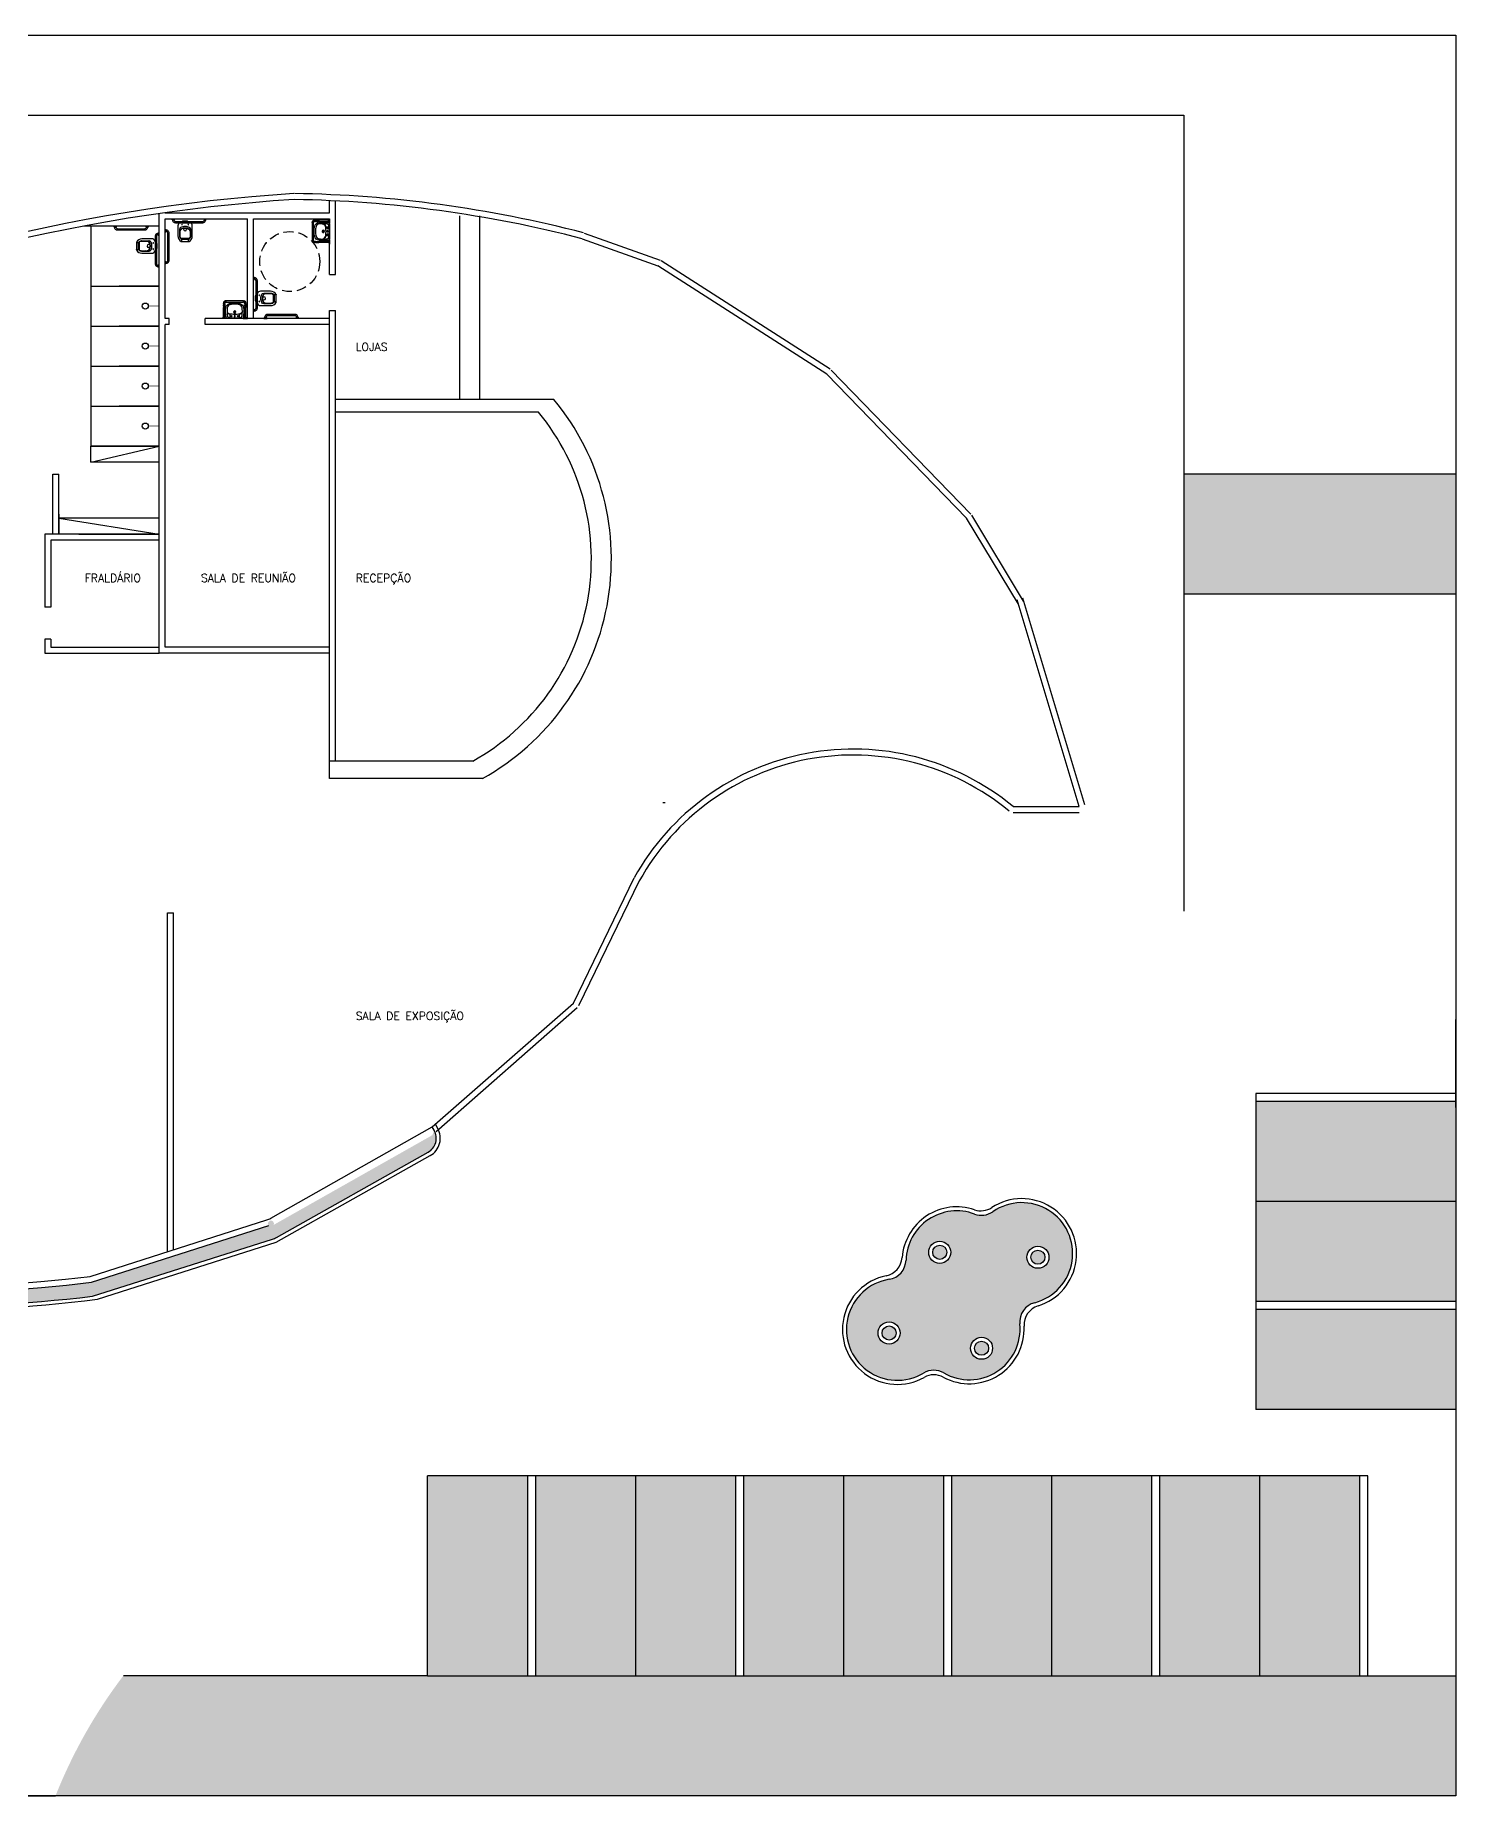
# Model space of a CAD drawing. Header units: inches. Extents: x -55 to 600, y -103 to 167.
# Drawn here: x 301.16 to 336.67, y 122.78 to 166.78 of the extents above; entities that cross this region are included whole.
import ezdxf

# ---------------------------------------------------------------- set-up
doc = ezdxf.new("R2010")
doc.units = ezdxf.units.IN
doc.header["$MEASUREMENT"] = 0
doc.linetypes.add('CONTINU', pattern=[0])
doc.linetypes.add('HIDDEN', pattern=[0.375, 0.25, -0.125])
for name, color, linetype in [('A-WCCOZ', 252, 'Continuous'), ('AI-Proj', 1, 'HIDDEN'), ('AI-Texto amb-tit', 4, 'Continuous')]:
    doc.layers.add(name, color=color, linetype=linetype)
doc.styles.add('RS100', font='romans.shx', dxfattribs={"height": 0.2})

# ---------------------------------------------------------------- blocks, each defined once
blk = doc.blocks.new('01Chuv_p')
at = {"const_width": 0.015}
blk.add_lwpolyline([(-0.2699999999999996, 0), (0, 0)], dxfattribs=at)
blk.add_circle((-0.3450000000000006, 0), 0.0750000000000002)
blk = doc.blocks.new('hgs')
for p, q in [((76.29567799332973, 52.46704427266729), (76.48391776642008, 52.46705267900858)), ((76.48391776642008, 52.46705267900858), (76.47414508559383, 52.46705267900858)), ((76.47414515023162, 52.45706468052401), (76.47414513963533, 52.42144197540971))]:
    blk.add_line(p, q)
at = {"linetype": 'CONTINU'}
for points in [[(75.88975243193791, 53.03858747222596), (75.88975243193791, 52.957356718886)], [(75.90092164664253, 53.03858747222596), (75.88975243193791, 53.03858747222596)], [(75.90295241353934, 52.99949516185207), (75.88975243193791, 52.99949516185207)], [(75.90295241353934, 52.99797209555598), (75.88975243193791, 52.99797209555598)], [(75.90092163050343, 52.95735677053113), (75.88975243193791, 52.957356718886)], [(75.89277995453314, 52.9994952134972), (75.89277995453314, 52.99797206973341)], [(75.90092164664253, 53.03858747222596), (75.90193703816048, 53.03831540572268)], [(75.90193707697154, 52.95762879838046), (75.90092163050343, 52.95735677053113)], [(75.90193703816048, 53.03831540572268), (75.90268035671953, 53.03757205165762)], [(75.90268034058043, 52.95837211363177), (75.90193707697154, 52.95762879838046)], [(75.90295242967844, 52.95938750837755), (75.90268034058043, 52.95837211363177)], [(75.90268035671953, 53.03757205165762), (75.90295241353934, 53.03655670855697)], [(75.90295241353934, 53.03655670855697), (75.90295241353934, 52.99949516185207)], [(75.90882302754311, 53.01801468947918), (75.90295241353934, 53.01801468947918)], [(75.90295241353934, 52.99797209555598), (75.90295242967844, 52.95938750837755)], [(75.90882302754311, 52.97821161311229), (75.90295241353934, 52.97821161311229)], [(75.90882302754311, 53.01801468947918), (75.90882302754311, 52.97821161311229)], [(75.90882302754311, 53.01801468947918), (75.90984800568685, 53.01773745846371)], [(75.90984813352753, 52.97848896228865), (75.90882302754311, 52.97821161311229)], [(75.90984800568685, 53.01773745846371), (75.91057654405752, 53.01700887490356)], [(75.91057656451419, 52.97921741586682), (75.90984813352753, 52.97848896228865)], [(75.91057654405752, 53.01700887490356), (75.91085379121209, 53.0159839258102)], [(75.91085379121209, 52.98024237678128), (75.91057656451419, 52.97921741586682)], [(75.91085379121209, 53.0159839258102), (75.91085379121209, 52.98024237678128)], [(75.91085379121209, 53.0146345940368), (75.92540812256524, 53.01413572764786)], [(75.92007235190167, 52.98167449601734), (75.91085379121209, 52.98165192709898)], [(75.92007235190167, 52.98167449601734), (75.92951902909559, 52.97943227139589)], [(75.92540812256524, 53.01413572764786), (75.93984855060158, 53.01068226997759)], [(75.92951902909559, 52.97943227139589), (75.93857557580928, 52.97469775647171)], [(75.93857557580928, 52.97469775647171), (75.94632800572207, 52.96770877703215)], [(75.93984855060158, 53.01068226997759), (75.95365400831723, 53.00417219575534)], [(75.94632800572207, 52.96770877703215), (75.95197512868772, 52.95924042306979)], [(75.95197512868772, 52.95924042306979), (75.95524073368196, 52.95017104899888)], [(75.95365400831723, 53.00417219575534), (75.96603553900431, 52.99475039537117)], [(75.95524073368196, 52.95017104899888), (75.956292247735, 52.94099777785358)], [(75.956292247735, 52.94099777785358), (75.956292247735, 52.25732860220564)], [(75.96603553900431, 52.99475039537117), (75.97617627822207, 52.98296394560359)], [(75.97617627822207, 52.98296394560359), (75.98350804570399, 52.96960978233184)], [(75.98350804570399, 52.96960978233184), (75.98785718472698, 52.95545331208813)], [(75.98785718472698, 52.95545331208813), (75.98929224773501, 52.94099777785358)], [(75.98929224773501, 52.94099777785358), (75.98929224773501, 52.25732860220564)], [(75.88975243193791, 52.15973890783327), (75.88975243193791, 52.24096966117322)], [(75.90092163050342, 52.2409696095281), (75.88975243193791, 52.24096966117322)], [(75.90295241353932, 52.20035428450325), (75.88975243193791, 52.20035428450325)], [(75.90295241353932, 52.19883121820715), (75.88975243193791, 52.19883121820715)], [(75.90092164664253, 52.15973890783327), (75.88975243193791, 52.15973890783327)], [(75.89277995453314, 52.19883116656202), (75.89277995453314, 52.20035431032581)], [(75.90193707697154, 52.24069758167877), (75.90092163050342, 52.2409696095281)], [(75.90092164664253, 52.15973890783327), (75.90193702847702, 52.16001097433654)], [(75.90193702847702, 52.16001097433654), (75.90268035671953, 52.16075432840161)], [(75.90268034058042, 52.23995426642745), (75.90193707697154, 52.24069758167877)], [(75.90295242967844, 52.23893887168168), (75.90268034058042, 52.23995426642745)], [(75.90268035671953, 52.16075432840161), (75.90295241353932, 52.1617696456797)], [(75.90295241353932, 52.20035428450325), (75.90295242967844, 52.23893887168168)], [(75.90882302754311, 52.22011476694693), (75.90295241353932, 52.22011476694693)], [(75.90295241353932, 52.1617696456797), (75.90295241353932, 52.19883121820715)], [(75.90882302754311, 52.18031169058004), (75.90295241353932, 52.18031169058004)], [(75.90882302754311, 52.22011476694693), (75.90882302754311, 52.18031169058004)], [(75.90882302754311, 52.22011476694693), (75.9098479992312, 52.21983753593145)], [(75.90984800282075, 52.18058892518526), (75.90882302754311, 52.18031169058004)], [(75.9098479992312, 52.21983753593145), (75.9105765440575, 52.21910900401643)], [(75.9105765440575, 52.18131753097823), (75.90984800282075, 52.18058892518526)], [(75.9105765440575, 52.21910900401643), (75.91085380735119, 52.21808395163283)], [(75.91085379121209, 52.18234245424902), (75.9105765440575, 52.18131753097823)], [(75.91085380735119, 52.21808395163283), (75.91085379121209, 52.18234245424902)], [(75.92007235190165, 52.21665188404188), (75.91085379121209, 52.21667445296024)], [(75.92162801272545, 52.18406102315487), (75.91085379121209, 52.18369173470924)], [(75.93984855060157, 52.18764411008163), (75.93019456665968, 52.18533526325265)], [(75.94632801217769, 52.23061760302708), (75.93857558872055, 52.22362862358751)], [(75.95365401477287, 52.19415418430388), (75.93984855060157, 52.18764411008163)], [(75.95197512868772, 52.23908595698944), (75.94632801217769, 52.23061760302708)], [(75.95524073368196, 52.24815533106034), (75.95197512868772, 52.23908595698944)], [(75.96603553254866, 52.20357598468805), (75.95365401477287, 52.19415418430388)], [(75.956292247735, 52.25732860220564), (75.95524073368196, 52.24815533106034)], [(75.97617627822206, 52.21536243445564), (75.96603553254866, 52.20357598468805)], [(75.98350804570399, 52.22871657190483), (75.97617627822206, 52.21536243445564)], [(75.98785718472698, 52.24287306797109), (75.98350804570399, 52.22871657190483)], [(75.98929224773501, 52.25732860220564), (75.98785718472698, 52.24287306797109)], [(76.07069693334464, 51.91968831219282), (76.07142551690478, 51.92041685056348)], [(76.07142551690478, 51.92041685056348), (76.07245046599814, 51.92069409771806)], [(76.07245046599814, 51.92069409771806), (76.10819201502707, 51.92069409771806)], [(76.07379979777154, 51.92069409771806), (76.07429866416048, 51.93524842907121)], [(76.07429866416048, 51.93524842907121), (76.07775212183074, 51.94968885710755)], [(76.07775212183074, 51.94968885710755), (76.084262196053, 51.96349431482319)], [(76.084262196053, 51.96349431482319), (76.09368399643716, 51.97587584551027)], [(76.09368399643716, 51.97587584551027), (76.10547044620476, 51.98601658472803)], [(76.10547044620476, 51.98601658472803), (76.1188246094765, 51.99334835220996)], [(76.106759895791, 51.92991265840763), (76.10900212041246, 51.93935933560156)], [(76.106759895791, 51.92991265840763), (76.10678246470935, 51.92069409771806)], [(76.10819201502707, 51.92069409771806), (76.10921697594152, 51.92041687102016)], [(76.10900212041246, 51.93935933560156), (76.11373663533662, 51.94841588231525)], [(76.10921697594152, 51.92041687102016), (76.10994542951968, 51.9196884400335)], [(76.11373663533662, 51.94841588231525), (76.12072561477619, 51.95616831222803)], [(76.1188246094765, 51.99334835220996), (76.13298107972021, 51.99769749123295)], [(76.12072561477619, 51.95616831222803), (76.12919396873856, 51.96181543519369)], [(76.12919396873856, 51.96181543519369), (76.13826334280945, 51.96508104018793)], [(76.13298107972021, 51.99769749123295), (76.14743661395475, 51.99913255424098)], [(76.13826334280945, 51.96508104018793), (76.14743661395475, 51.96613255424098)], [(76.14743661395475, 51.99913255424098), (76.8311057896027, 51.99913255424098)], [(76.14743661395475, 51.96613255424098), (76.8311057896027, 51.96613255424098)], [(76.8311057896027, 51.99913255424098), (76.84556132383725, 51.99769749123295)], [(76.8311057896027, 51.96613255424098), (76.840279060748, 51.96508104018793)], [(76.840279060748, 51.96508104018793), (76.8493484348189, 51.96181543519369)], [(76.84556132383725, 51.99769749123295), (76.85971781990351, 51.99334835220996)], [(76.8493484348189, 51.96181543519369), (76.85781678878126, 51.95616831868367)], [(76.85781678878126, 51.95616831868367), (76.86480576822083, 51.94841589522653)], [(76.85971781990351, 51.99334835220996), (76.8730719573527, 51.98601658472803)], [(76.86859685587689, 51.91968830573718), (76.8693253877919, 51.92041685056348)], [(76.8693253877919, 51.92041685056348), (76.87035044017551, 51.92069411385716)], [(76.87035044017551, 51.92069411385716), (76.90609193755931, 51.92069409771806)], [(76.87178250776645, 51.92991265840763), (76.8717599388481, 51.92069409771806)], [(76.8730719573527, 51.98601658472803), (76.88485840712029, 51.97587583905464)], [(76.88485840712029, 51.97587583905464), (76.89428020750445, 51.96349432127884)], [(76.89428020750445, 51.96349432127884), (76.90079028172671, 51.94968885710755)], [(76.90079028172671, 51.94968885710755), (76.9030991285557, 51.94003487316566)], [(76.90437336865347, 51.93146831923142), (76.9047426570991, 51.92069409771806)], [(76.90609193755931, 51.92069409771806), (76.90711686083012, 51.92041685056348)], [(76.90711686083012, 51.92041685056348), (76.90784546662309, 51.91968830932673)], [(76.0498469195824, 51.9107619531485), (76.05011898608565, 51.91177734466645)], [(76.0498469195824, 51.9107619531485), (76.0498469195824, 51.89959273844388)], [(76.05011898608565, 51.91177734466645), (76.05086234015073, 51.9125206632255)], [(76.05086234015073, 51.9125206632255), (76.05187768325138, 51.9127927200453)], [(76.05187768325138, 51.9127927200453), (76.08893922995627, 51.9127927200453)], [(76.07041970232916, 51.91866333404908), (76.07069693334464, 51.91968831219282)], [(76.07041970232916, 51.91866333404908), (76.11022277869606, 51.91866333404908)], [(76.07041970232916, 51.91866333404908), (76.07041970232916, 51.9127927200453)], [(76.08893922995627, 51.9127927200453), (76.08893922995627, 51.89959273844388)], [(76.09046229625237, 51.9127927200453), (76.12904688343079, 51.91279273618441)], [(76.09046229625237, 51.9127927200453), (76.09046229625237, 51.89959273844388)], [(76.10994542951968, 51.9196884400335), (76.11022277869606, 51.91866333404908)], [(76.11022277869606, 51.91866333404908), (76.11022277869606, 51.9127927200453)], [(76.12904688343079, 51.91279273618441), (76.13006227817657, 51.9125206470864)], [(76.13006227817657, 51.9125206470864), (76.13080559342788, 51.91177738347751)], [(76.13080559342788, 51.91177738347751), (76.13107762127721, 51.9107619370094)], [(76.13107762127721, 51.9107619370094), (76.13107767292234, 51.89959273844388)], [(76.84746478228024, 51.9107619370094), (76.84746473063512, 51.89959273844388)], [(76.84773681012958, 51.91177738347751), (76.84746478228024, 51.9107619370094)], [(76.84848012538089, 51.9125206470864), (76.84773681012958, 51.91177738347751)], [(76.84949552012667, 51.91279273618441), (76.84848012538089, 51.9125206470864)], [(76.8880801073051, 51.9127927200453), (76.84949552012667, 51.91279273618441)], [(76.86831962486141, 51.91866333404908), (76.86859685587689, 51.91968830573718)], [(76.86831962486141, 51.91866333404908), (76.9081227012283, 51.91866333404908)], [(76.86831962486141, 51.91866333404908), (76.86831962486141, 51.9127927200453)], [(76.8880801073051, 51.9127927200453), (76.8880801073051, 51.89959273844388)], [(76.92666474612865, 51.9127927200453), (76.88960317360119, 51.9127927200453)], [(76.88960317360119, 51.9127927200453), (76.88960317360119, 51.89959273844388)], [(76.90784546662309, 51.91968830932673), (76.9081227012283, 51.91866333404908)], [(76.9081227012283, 51.91866333404908), (76.9081227012283, 51.9127927200453)], [(76.92768006340674, 51.9125206632255), (76.92666474612865, 51.9127927200453)], [(76.9284234174718, 51.91177733498299), (76.92768006340674, 51.9125206632255)], [(76.92869548397508, 51.9107619531485), (76.9284234174718, 51.91177733498299)], [(76.92869548397508, 51.9107619531485), (76.92869548397508, 51.89959273844388)]]:
    blk.add_lwpolyline(points, dxfattribs=at)
for points in [[(76.47414515023162, 52.45706468052401, -0.4079057604734805), (76.4839175882396, 52.46705035572074, -0.131536897177998), (76.48893532624858, 52.46582249470509, -0.273863195477406), (76.56970080489306, 52.32942595666452), (76.5697008896641, 52.07970372879742, -0.3194189620843165), (76.5123494136276, 51.99908861415667, -0.0747134132885571), (76.43964214175982, 51.98548662927157, -0.0178987718578521), (76.339759234397, 51.98548662898781, -0.0747134432599781), (76.26705208320756, 51.99908861660321, -0.3194189620823229), (76.20970061421919, 52.07970373625709), (76.20970069899023, 52.32942597026328, -0.2738631783919903), (76.29046604220981, 52.46582249481968, -0.1364878735189311), (76.29567799332973, 52.46704427266729, -0.4022441030405851), (76.30525621801782, 52.45706467965089), (76.30525622861411, 52.42144197494405, -0.3377269654973658), (76.30133516795992, 52.41629902401097)], [(76.25635964242748, 52.2238783666288, 0.305538214490074), (76.31157103478564, 52.14127020043076, 0.0974481896699263), (76.38970074292662, 52.12589701359854, 0.09744821975722501), (76.46783047516398, 52.1412702029155, 0.3055381992825814), (76.52304199709785, 52.22387836450968)], [(76.34970073978594, 51.95491745076821, -0.4142135751747034), (76.34081184867092, 51.9638063430483), (76.34081184867092, 51.98567470265504)], [(76.42970076331996, 51.95491745076821, 0.4142135751770448), (76.43858965521237, 51.96380634227159), (76.43858951957874, 51.98567470265504)]]:
    blk.add_lwpolyline(points, format="xyb")
for points in [[(76.4928540125593, 52.1105054881608, 0.2959563080921664), (76.5236745641371, 52.15970091888254, -0.0080034057414065), (76.5237072906066, 52.33199545228114, 0.2196694462013069), (76.48906033867071, 52.41036357363361, 0.1825003297071621), (76.47071707927377, 52.41728955494897), (76.30868428963733, 52.41728955494897, 0.1825003912945525), (76.2903410251097, 52.41036356969732, 0.2196695008087377), (76.25569407755371, 52.33199545778904, -0.0080034085964055), (76.25572735098082, 52.15970113482569, 0.2959562259812118), (76.28654748709666, 52.11050549012713, 0.1093424138509949), (76.38970074125565, 52.08767478691322, 0.1093424138528285)], [(76.42792301253463, 52.13580539453857, 0.0429943915564239), (76.46093479427556, 52.14523468351933, 0.3122724263517577), (76.51415740483618, 52.2228174419705, -0.0050697164944204), (76.514819589597, 52.3321387534014, 0.107996365288909), (76.5069428984964, 52.37120673430206, 0.2975084788790293), (76.47291949973875, 52.39341710250289), (76.30648200503039, 52.39341710250289, 0.2975085437558666), (76.27245889324014, 52.37120704259893, 0.1079962973909516), (76.26458191636881, 52.33213862484069, -0.0050697194658292), (76.26524436375986, 52.22281772581834, 0.3122724416162104), (76.31846674114173, 52.14523500954771, 0.091293816180434), (76.38970074319856, 52.13211924443373, 0.0481106145781384)], [(76.31147847958165, 52.03881482766689, -1), (76.31147847958165, 52.05392594364809, -1)], [(76.46792302430164, 52.03881482766689, -1), (76.46792302430164, 52.05392594364809, -1)]]:
    blk.add_lwpolyline(points, format="xyb", close=True)
at = {"linetype": 'Continuous'}
for points in [[(75.92588274769305, 52.21754970866718), (75.92007235190165, 52.21665188404188)], [(75.92162801272545, 52.18406102315487), (75.93019456665968, 52.18533526325265)], [(75.93211466128763, 52.21991353172864), (75.92588274769305, 52.21754970866718)], [(75.93857558872055, 52.22362862358751), (75.93211466128763, 52.21991353172864)], [(76.86480576822083, 51.94841589522653), (76.8685208600797, 51.94195496779361)], [(76.8685208600797, 51.94195496779361), (76.87088468314117, 51.93572305419902)], [(76.87088468314117, 51.93572305419902), (76.87178250776645, 51.92991265840763)], [(76.90437336865347, 51.93146831923142), (76.9030991285557, 51.94003487316566)]]:
    blk.add_lwpolyline(points, dxfattribs=at)
at = {"ltscale": 0.3099998474121094}
blk.add_lwpolyline([(76.29710928828469, 51.99004862493518, 0.3789088516317021), (76.33681187287222, 51.95491745076821), (76.44258962751384, 51.95491745076821, 0.3789088899750959), (76.48229221582598, 51.99004862678873)], format="xyb", dxfattribs=at)
at = {"ltscale": 0.1575523376464844}
blk.add_lwpolyline([(76.35147849134866, 52.135805497688), (76.35147851677995, 52.16381481373889, -0.9999999562885792), (76.42792298710334, 52.1638148103974)], format="xyb", dxfattribs=at)
at = {"ltscale": 0.1633399963378906}
blk.add_lwpolyline([(76.42792301253463, 52.13580539453857), (76.42792301253463, 52.16484372780166)], dxfattribs=at)
blk.add_arc((76.4794784747494, 52.42144197494405), 0.0053333351141873, 179.9999949911668, 254.6448511471958)
blk = doc.blocks.new('gsfs')
at = {"color": 0}
for p, q in [((100.9118239168231, 70.56807133791379), (100.9125065417213, 70.57061893036415)), ((100.9449391618794, 70.5680713393194), (100.9118239168231, 70.56807133931942)), ((100.9118239168231, 70.56807133791379), (100.9118239168231, 70.55608149177213)), ((100.9118239168231, 70.55608149177213), (100.9449391618794, 70.55608149177212)), ((100.9118387019496, 70.53509164563), (100.9118387019496, 70.54708149177212)), ((100.9118387019496, 70.54708149317774), (100.9449539470054, 70.54708149317773)), ((100.9118387019496, 70.53509164422438), (100.9449539470054, 70.53509164422437)), ((100.9118387019496, 70.53509164563), (100.9125213268474, 70.53254405317965)), ((100.9118387019496, 70.46607133791393), (100.9125213268474, 70.46861893036429)), ((100.9118387019496, 70.46607133791393), (100.9118387019496, 70.45408149177182)), ((100.9118387019496, 70.46607133931956), (100.9449539470054, 70.46607133931954)), ((100.9449539470054, 70.4540814917718), (100.9118387019496, 70.45408149177182)), ((100.9125065393512, 70.57061892151931), (100.9442565393513, 70.5706189215193)), ((100.9125213244777, 70.54708149317774), (100.9125213244777, 70.55608149177213)), ((100.9442713244773, 70.53254406202493), (100.9125213244777, 70.53254406202494)), ((100.9125213244777, 70.53254406202494), (100.9125213244777, 70.46861892151945)), ((100.9442713244773, 70.46861892151944), (100.9125213244777, 70.46861892151945)), ((100.9125213244776, 70.21094170664581), (100.9125213244777, 70.45408149177182)), ((100.9449391618794, 70.56807133791378), (100.9442565369812, 70.57061893036413)), ((100.9442713244773, 70.54708149317773), (100.9442713244773, 70.55608149177212)), ((100.9449539470054, 70.53509164562999), (100.9442713221077, 70.53254405317963)), ((100.9442713244773, 70.53254406202493), (100.9442713244773, 70.46861892151944)), ((100.9449323093838, 70.46615209066974), (100.9442713221076, 70.46861893036427)), ((100.9442713244773, 70.2109417066458), (100.9442713244773, 70.4540814917718)), ((100.9449391618794, 70.56807133791378), (100.9449391618794, 70.55608149177212)), ((100.9449539470054, 70.53509164562999), (100.9449539470054, 70.5470814917721)), ((100.9449539470054, 70.46607133931954), (100.9449539470054, 70.4540814917718)), ((100.960391693209, 70.61663911430011), (100.9578441007591, 70.6159564894019)), ((100.957844109604, 70.61595649177204), (100.9578441096039, 70.5841769215194)), ((100.960391693209, 70.58352386924386), (100.9578441007591, 70.58420649414208)), ((100.9603916918038, 70.58352386924386), (100.9603916918038, 70.61663911430011)), ((100.960391693209, 70.61663911430011), (100.9723815393511, 70.61663911430011)), ((100.960391693209, 70.58352386924386), (100.9723815393511, 70.58352386924386)), ((100.9723815393511, 70.61663911430011), (100.9723815393511, 70.58352386924386)), ((101.4264009557458, 70.6166391143), (101.4289485481961, 70.61595648940178)), ((101.4264009557458, 70.58352386924375), (101.4289485481961, 70.58420649414197)), ((101.4289485393513, 70.61595649177193), (101.4289485393513, 70.58417692151929)), ((101.4749539470056, 70.54708149317761), (101.4418387019494, 70.54708149317761)), ((101.4418387019494, 70.53509164562988), (101.4418387019494, 70.54708149177199)), ((101.4418387019494, 70.53509164562988), (101.4425213268476, 70.53254405317952)), ((101.4749539470056, 70.53509164422425), (101.4418387019494, 70.53509164422425)), ((101.4749539470056, 70.46607133931943), (101.4418387019494, 70.46607133931943)), ((101.4418534870759, 70.56807133791366), (101.4425361119741, 70.57061893036402)), ((101.4418534870759, 70.56807133931929), (101.4749687321321, 70.56807133931929)), ((101.4418534870759, 70.56807133791366), (101.4418534870759, 70.556081491772)), ((101.4749687321321, 70.556081491772), (101.4418534870759, 70.556081491772)), ((101.4418603395714, 70.46615209066962), (101.4425213268476, 70.46861893036416)), ((101.4425213244774, 70.53254406202481), (101.4425213244774, 70.46861892151932)), ((101.4425213244774, 70.53254406202481), (101.4742713244775, 70.53254406202481)), ((101.4425213244774, 70.46861892151932), (101.4742713244775, 70.46861892151932)), ((101.474286109604, 70.57061892151918), (101.4425361096039, 70.57061892151918)), ((101.4425508947304, 70.54708149317761), (101.4425508947304, 70.556081491772)), ((101.4749539470056, 70.53509164562988), (101.4742713221074, 70.53254405317952)), ((101.4742713244775, 70.53254406202481), (101.4742713244775, 70.46861892151932)), ((101.4749539470056, 70.4660713379138), (101.4742713221074, 70.46861893036416)), ((101.4749687321321, 70.56807133791366), (101.4742861072339, 70.57061893036402)), ((101.4743008947301, 70.54708149317761), (101.4743008947301, 70.556081491772)), ((101.4749539470056, 70.53509164562988), (101.4749539470056, 70.54708149177199)), ((101.4749687321321, 70.56807133791366), (101.4749687321321, 70.556081491772)), ((100.8768963244776, 70.18094170664561), (100.8768963244776, 70.18694170664547)), ((100.8768963244776, 70.18694170664547), (100.9798963244772, 70.18694170664544)), ((100.9065213244773, 70.18694170664547), (100.9065213244773, 70.21094170664581)), ((100.9065213244773, 70.21094170664581), (100.9502713244776, 70.2109417066458)), ((100.9174588244775, 70.18694170664546), (100.9174588244775, 70.2109417066458)), ((100.9393338244774, 70.18694170664546), (100.9393338244774, 70.2109417066458)), ((100.9502713244776, 70.18694170664546), (100.9502713244776, 70.2109417066458)), ((100.9798963244772, 70.18094170664558), (100.9798963244772, 70.18694170664544)), ((101.4474588244777, 70.18694170664534), (101.4474588244777, 70.21094170664568)), ((101.4693338244776, 70.18694170664534), (101.4693338244776, 70.21094170664568))]:
    blk.add_line(p, q, dxfattribs=at)
at = {"ltscale": 3}
blk.add_line((100.9798963244772, 70.18094170664558), (100.8768963244776, 70.18094170664561), dxfattribs=at)
for points in [[(100.9778331221959, 70.20989260584875, -0.0729070377859717), (100.9719121994511, 70.44920650795527, -0.3043998791946281), (101.0622839139581, 70.55396618178938, -0.0671059746100483), (101.1933963185764, 70.57164263557995, -0.0671059746074441), (101.3245087236111, 70.5539661849163, -0.304399879194963), (101.4148805147906, 70.44920650249881, -0.0729070517685278), (101.4089596486125, 70.20989257999707)], [(101.4089236957361, 70.20947165524899, -0.2190889993304831), (101.3893356889706, 70.18094139079632), (101.1933963244776, 70.18094170664568), (100.9974569588546, 70.18094139147023, -0.2190889993297082), (100.9778689529962, 70.20947165654547)], [(101.0016875433935, 70.36750179450016, 0.3754709978878597), (101.0659449648108, 70.29057121833971)], [(101.0652071087618, 70.19832787090236, 0.414697832625711), (101.0785484689619, 70.20976531001263, 0.0168434810047651), (101.0808991379786, 70.26546604978134, 0.3660772688634192), (101.0672373587814, 70.2819061018776, -0.0017817039289225), (101.062477420519, 70.28276821481263, -0.174065092890037), (101.0131756932432, 70.31148268672689, -1.002109860320233), (101.0190609738665, 70.31730279569936)], [(101.3151291136617, 70.28953406422715, -0.0456324359591549), (101.1933964738264, 70.27979023321724, -0.0480334408455802), (101.0653381398975, 70.29065816397834)], [(101.3677320546076, 70.31730279633204, -1.002109768739392), (101.3736170387571, 70.31148247799945, -0.1740651235952597), (101.3243152257972, 70.282768214325, -0.0017816741249906), (101.3195557274964, 70.28190611224336, 0.3660772488687968), (101.3058938353311, 70.26546610793217, 0.0168435052258324), (101.3082445589365, 70.2097653093915, 0.4146978435408619), (101.3215859201715, 70.19832787098642)], [(101.3851051059292, 70.3675017781651, -0.3680264423184124), (101.3228114024625, 70.2909073715545, -0.0044305614458299), (101.3111089410346, 70.28885211118381)]]:
    blk.add_lwpolyline(points, format="xyb")
for points in [[(100.9723815393511, 70.61594170664554), (100.9723815393511, 70.58419170664544), (101.4144111096041, 70.58419170664534), (101.4144111096041, 70.61594170664544)], [(101.4749539470056, 70.4660713379138), (101.4749539470056, 70.45408149177169), (101.4418387019493, 70.45408149177169), (101.4418387019494, 70.4660713379138)], [(101.4425213244774, 70.45408149177169), (101.4425213244774, 70.21094170664568), (101.4742713244775, 70.21094170664568), (101.4742713244775, 70.45408149177169)]]:
    blk.add_lwpolyline(points, close=True, dxfattribs=at)
for points in [[(101.1933964442042, 70.19335736719292, 0.0199649926469461), (101.3254403726244, 70.19863182990072, 0.0430005287587107), (101.3464638295871, 70.20214935340945, 0.3024646133641001), (101.3771110330778, 70.23628381332703, 0.0416931446022597), (101.3851051987924, 70.36750175439921, 0.0246705974313134), (101.379516903934, 70.44517676173933, 0.3043744144936224), (101.3150351820644, 70.51988175738006, 0.0670461017922294), (101.1933963189981, 70.5362658524833, 0.0670461017944563), (101.0717579185863, 70.51988143897746, 0.304374479621303), (101.0072758462908, 70.44517655615942, 0.0246704781494121), (101.0016875802715, 70.36750192378642, 0.0416931717179712), (101.0096818258816, 70.23628401713124, 0.3024646336923684), (101.0403293232883, 70.20214935373723, 0.0430005287623346), (101.0613524154674, 70.19863148939962, 0.0199649926467304)], [(101.1147638076853, 70.22207893869248, 1), (101.1147638076853, 70.25104881330017, 1)], [(101.193396325744, 70.30989904934087, 0.9999999841036306), (101.1933963241323, 70.36783879855622, 1.000000015896369)], [(101.1933963244776, 70.32024543312932, 1), (101.1933963244776, 70.35749241476778, 1)], [(101.1933963244776, 70.22207893869248, 1), (101.1933963244776, 70.25104881330016, 1)], [(101.2720288412699, 70.22207893869248, 1), (101.2720288412699, 70.25104881330016, 1)]]:
    blk.add_lwpolyline(points, format="xyb", close=True)
at = {"color": 0}
blk.add_lwpolyline([(101.4264009557458, 70.58352386924375), (101.4144111096041, 70.58352386924376), (101.4144111096041, 70.61663911430001), (101.4264009557458, 70.6166391143), (101.4264009571514, 70.58352386924375)], dxfattribs=at)
for points in [[(101.5098963244774, 70.18094170664547), (101.5098963244774, 70.18694170664533), (101.4068963244774, 70.18694170664536), (101.4068963244774, 70.1809417066455)], [(101.4365213244775, 70.21094170664568), (101.4365213244775, 70.18694170664534), (101.4802713244773, 70.18694170664533), (101.4802713244773, 70.21094170664567)]]:
    blk.add_lwpolyline(points, close=True, dxfattribs=at)
for centre, radius in [((100.9283963244773, 70.50058149177218), 0.015875), ((100.9283963244773, 70.50058149177218), 0.012175), ((101.4583963244775, 70.50058149177161), 0.015875), ((101.4583963244775, 70.50058149177161), 0.012175)]:
    blk.add_circle(centre, radius, dxfattribs=at)
for centre, radius, start, end in [((100.9578441096039, 70.5706189215193), 0.045338, 89.9979732855393, 180.0020267144347), ((100.9578441096039, 70.5706189215193), 0.013558, 89.99999999998697, 180.4736820662576), ((101.4289485393513, 70.57061892151918), 0.045338, 359.9979732855393, 90.00202671443466), ((101.4289485393513, 70.57061892151918), 0.013558, 359.5263179337163, 89.99999999998697)]:
    blk.add_arc(centre, radius, start, end, dxfattribs=at)
blk = doc.blocks.new('kjgdhjhgs')
h = blk.add_hatch(color=3)
h.dxf.hatch_style = 1
h.paths.add_polyline_path([(120.1442087886775, 47.85524702739367, -0.2449685543308292), (119.6856429592394, 47.79739541825318, 0.5128377131191127), (117.9737728326508, 46.64437387366601, -0.3596442272907529), (117.553423255476, 46.16587799072241, 1.212022610087533), (118.4105286746133, 43.82243602581704, -0.2730831744748132), (118.9187728880519, 43.82679846305609, 0.610455691981292), (120.8200487095582, 45.04964706703785, -0.3681272405372445), (121.1907199027325, 45.58163212188286, 1.191829793201558)])
h.paths.add_polyline_path([(119.9843079182601, 44.68878170993634, -1), (119.7379028681726, 44.19531503349964, -1)], flags=16)
h.paths.add_polyline_path([(118.694112750397, 46.59385422616195, -1), (118.9405178004844, 47.08732090259866, -1)], flags=16)
h.paths.add_polyline_path([(121.392762568308, 46.96406295337206, -1), (121.1463575182206, 46.47059627693537, -1)], flags=16)
h.paths.add_polyline_path([(117.428303131357, 44.57666886303537, -1), (117.6747081814444, 45.07013553947207, -1)], flags=16)
h = blk.add_hatch(color=3)
h.dxf.hatch_style = 1
h.paths.add_polyline_path([(119.7825766059398, 44.2847815476483, 1), (119.9396341804929, 44.59931519578767, 1)])
h.paths.add_polyline_path([(121.1910312559877, 46.56006279108403, 1), (121.3480888305408, 46.8745964392234, 1)])
h.paths.add_polyline_path([(117.6300344436773, 44.9806690253234, 1), (117.4729768691242, 44.66613537718403, 1)])
h.paths.add_polyline_path([(118.8958440627172, 46.99785438844999, 1), (118.7387864881641, 46.68332074031062, 1)])
for centre, radius in [((118.8173152754407, 46.8405875643803), 0.2757828899071084), ((118.8173152754407, 46.8405875643803), 0.1757828899071084), ((121.2695600432643, 46.71732961515372), 0.2757828899071084), ((121.2695600432643, 46.71732961515372), 0.1757828899071084), ((117.5515056564007, 44.82340220125371), 0.2757828899071084), ((117.5515056564007, 44.82340220125371), 0.1757828899071084), ((119.8611053932163, 44.44204837171799), 0.2757828899071084), ((119.8611053932163, 44.44204837171799), 0.1757828899071084)]:
    blk.add_circle(centre, radius)
for centre, radius, start, end in [((119.2439588134436, 46.60585383937443), 1.370769931515641, 71.24620765788133, 175.776525442189), ((120.8679879782227, 46.81073761928592), 1.370769931515641, 287.2728358608219, 123.1344277631342), ((120.8679879782227, 46.81073761928592), 1.270769931515641, 284.7123043060769, 124.7195196951587), ((119.2439588134436, 46.60585383937443), 1.270769931515641, 69.661115725857, 178.2629636870064), ((119.84541535141, 48.37730244704007), 0.4999999999999999, 251.2462076578814, 303.1344277631344), ((119.8594289982547, 48.26622205214183), 0.4999999999999999, 249.6611157258569, 304.7195196951578), ((117.3782691686601, 46.74363005651941), 0.4999999999999999, 281.6260869724259, 355.7765254421882), ((117.4740025952178, 46.65953005313495), 0.4999999999999999, 279.1396487276084, 358.262963687006), ((117.7552740294705, 44.91124159563335), 1.370769931515641, 101.626086972426, 299.2486734920782), ((117.7552740294705, 44.91124159563335), 1.270769931515641, 99.13964872760846, 301.0399714198913), ((121.3177027327893, 45.09802550398897), 0.4999999999999999, 104.7123043060766, 185.5524471742142), ((121.4234610740654, 45.02433627119586), 0.4999999999999999, 107.2728358608234, 182.9919156194679), ((119.5552411715183, 44.92669134101543), 1.370769931515641, 241.7348816477858, 2.99191561946836), ((119.5552411715183, 44.92669134101543), 1.270769931515641, 239.9435837199733, 5.552447174213742), ((118.6683466434258, 43.39403213349419), 0.4999999999999999, 59.94358371997329, 121.0399714198916), ((118.6693341662267, 43.27898113753962), 0.4999999999999999, 61.73488164778576, 119.2486734920785)]:
    blk.add_arc(centre, radius, start, end)

msp = doc.modelspace()

# ---------------------------------------------------------------- hatches: boundary and pattern name
h = msp.add_hatch(color=1)
h.dxf.hatch_style = 1
h.paths.add_polyline_path([(336.6652797372907, 155.8160549006761), (329.8652797372907, 155.8160549006761), (329.8652797372907, 152.8160549006761), (336.6652797372907, 152.8160549006761)])
h = msp.add_hatch(color=3)
h.dxf.hatch_style = 1
edge = h.paths.add_edge_path()
edge.add_arc((292.2864774526097, 134.8586681376395), 0.4999999999999643, 82.1986662967937, 106.7912979855335, ccw=False)
edge.add_arc((297.8021788730222, 175.1173009368621), 40.13472009281947, 262.1986662967971, 276.8467326157412)
edge.add_line((302.586792540981, 135.2687974646193), (307.0904420003428, 136.696026808911))
edge.add_arc((306.9393928759112, 137.1726652064498), 0.4999999999999577, 287.583672489698, 299.3335285875352)
edge.add_line((307.1843392204748, 136.7367738343341), (310.9779135971622, 138.8685484824294))
edge.add_arc((310.7819565215115, 139.2172615801219), 0.39999999999984, 299.3335285875116, 389.5144100998224)
edge.add_line((311.1300492503407, 139.4143185569995), (311.081407890127, 139.2928048278692))
edge.add_line((311.081407890127, 139.2928048278692), (307.0421350083046, 137.0089585047911))
edge.add_arc((307.0478581885379, 137.0829090022008), 0.07417163109386321, 265.5745837637576, 582.9430102567902)
edge.add_line((306.9935622036851, 137.0323780523979), (302.5727670357903, 135.6223250304226))
edge.add_arc((297.7901896395103, 174.9689359364041), 39.63620612947351, 261.52996534815077, 276.93030053151057, ccw=False)
edge.add_arc((285.444028418178, 161.5779126526566), 26.62065362778353, 263.4498113653094, 284.1507550347948, ccw=False)
edge.add_arc((301.4268898201535, 187.4790997902543), 55.69618042579533, 237.6997258967731, 250.0324482579539, ccw=False)
edge.add_line((271.6652797372907, 140.4013865992083), (271.6652797372907, 140.2831220444384))
edge.add_line((271.6652797372907, 140.2831220444384), (270.7381359329369, 140.2831220444384))
edge.add_arc((301.4268898201537, 187.4790997902545), 56.2961804257956, 236.9664314756682, 250.0324482579534)
edge.add_arc((285.4147467531158, 157.6314377284689), 23.28696528864862, 262.0710461445852, 286.7912979855342)
h = msp.add_hatch(color=253)
h.dxf.hatch_style = 1
h.paths.add_polyline_path([(336.6652797372907, 140.1331220444384), (331.6652797372907, 140.1331220444384), (331.6652797372907, 137.6331220444384), (336.6652797372907, 137.6331220444384)])
h = msp.add_hatch(color=253)
h.dxf.hatch_style = 1
h.paths.add_polyline_path([(336.6652797372907, 137.6331220444384), (331.6652797372907, 137.6331220444384), (331.6652797372907, 135.1331220444384), (336.6652797372907, 135.1331220444384)])
h = msp.add_hatch(color=253)
h.dxf.hatch_style = 1
h.paths.add_polyline_path([(336.6652797372907, 134.9331220444384), (331.6652797372907, 134.9331220444384), (331.6652797372907, 132.4331220444384), (336.6652797372907, 132.4331220444384)])
h = msp.add_hatch(color=253)
h.dxf.hatch_style = 1
h.paths.add_polyline_path([(313.4652797372909, 130.7831220444384), (310.9652797372909, 130.7831220444384), (310.9652797372909, 125.7831220444384), (313.4652797372909, 125.7831220444384)])
h = msp.add_hatch(color=253)
h.dxf.hatch_style = 1
h.paths.add_polyline_path([(316.1652797372909, 130.7831220444384), (313.6652797372909, 130.7831220444384), (313.6652797372909, 125.7831220444384), (316.1652797372909, 125.7831220444384)])
h = msp.add_hatch(color=253)
h.dxf.hatch_style = 1
h.paths.add_polyline_path([(318.6652797372909, 130.7831220444384), (316.1652797372909, 130.7831220444384), (316.1652797372909, 125.7831220444384), (318.6652797372909, 125.7831220444384)])
h = msp.add_hatch(color=253)
h.dxf.hatch_style = 1
h.paths.add_polyline_path([(321.3652797372908, 130.7831220444386), (318.8652797372908, 130.7831220444386), (318.8652797372909, 125.7831220444386), (321.3652797372909, 125.7831220444386)])
h = msp.add_hatch(color=253)
h.dxf.hatch_style = 1
h.paths.add_polyline_path([(323.8652797372909, 130.7831220444384), (321.3652797372909, 130.7831220444384), (321.3652797372909, 125.7831220444384), (323.8652797372909, 125.7831220444384)])
h = msp.add_hatch(color=253)
h.dxf.hatch_style = 1
h.paths.add_polyline_path([(326.5652797372909, 130.7831220444384), (324.0652797372909, 130.7831220444384), (324.0652797372909, 125.7831220444384), (326.5652797372909, 125.7831220444384)])
h = msp.add_hatch(color=253)
h.dxf.hatch_style = 1
h.paths.add_polyline_path([(329.0652797372909, 130.7831220444384), (326.5652797372909, 130.7831220444384), (326.5652797372909, 125.7831220444384), (329.0652797372909, 125.7831220444384)])
h = msp.add_hatch(color=253)
h.dxf.hatch_style = 1
h.paths.add_polyline_path([(331.7652797372909, 130.7831220444386), (329.2652797372909, 130.7831220444386), (329.2652797372909, 125.7831220444386), (331.7652797372909, 125.7831220444386)])
h = msp.add_hatch(color=253)
h.dxf.hatch_style = 1
h.paths.add_polyline_path([(334.2652797372909, 130.7831220444384), (331.7652797372909, 130.7831220444384), (331.7652797372909, 125.7831220444384), (334.2652797372909, 125.7831220444384)])
h = msp.add_hatch(color=252)
h.dxf.hatch_style = 1
h.paths.add_polyline_path([(336.6652797372907, 125.7831220444384), (310.9652797372909, 125.7831220444384), (303.3586628836578, 125.7831220444384, 0.06797788644688317), (301.6634608449603, 122.7831220444384), (336.6652797372907, 122.7831220444384)])
h.paths.add_polyline_path([(299.778366884369, 125.7831220444384), (261.6652797372907, 125.7831220444384), (261.6652797372907, 122.7831220444384), (298.4821895059813, 122.7831220444384, -0.05207661615500685)])

# ---------------------------------------------------------------- linework, layer by layer
for p, q in [((261.6652797372907, 166.7831220444384), (336.6652797372907, 166.7831220444384)), ((336.6652797372907, 166.7831220444384), (336.6652797372907, 122.7831220444384)), ((266.6652797372907, 164.7831220444384), (308.705900362315, 164.7831220444384)), ((272.6652797372907, 164.7831220444384), (329.8652797372907, 164.7831220444384)), ((329.8652797372907, 164.7831220444384), (329.8652797372907, 144.895415268187)), ((308.5151391890396, 162.3466340314163), (308.5151391890396, 162.649159484261)), ((308.6651391890396, 160.8061834353733), (308.6651391890396, 162.6419220152046)), ((302.5450409896986, 162.0145540565716), (302.5450409896986, 156.5145540565716)), ((304.2526891839948, 151.6663448652654), (304.2526891839948, 162.3253566884876)), ((304.4026891839948, 162.3466340314163), (308.5151391890396, 162.3466340314163)), ((304.4026891839948, 159.7061834353732), (304.4026891839948, 162.1966340314164)), ((304.4026891839948, 162.1966340314164), (306.4589141865172, 162.1966340314163)), ((306.4589141865172, 159.7061834353732), (306.4589141865172, 162.1966340314164)), ((306.6089141865172, 159.7061834353732), (306.6089141865173, 162.1966340314163)), ((306.6089141865173, 162.1966340314163), (308.5151391890396, 162.1966340314163)), ((308.5151391890396, 160.8061834353733), (308.5151391890396, 162.1966340314163)), ((311.7679952716849, 157.6811715973881), (311.7679952716849, 162.2684569893962)), ((312.2679952716849, 157.6811715973881), (312.2679952716849, 162.2684569893962)), ((314.8258984776843, 161.6969234864173), (316.7227762306292, 161.0200339625724)), ((314.8763114958636, 161.8381981394803), (316.7731892488085, 161.1613086156353)), ((321.0229269687234, 158.4344057174223), (316.8038807033353, 161.1462166258311)), ((308.5151391890396, 160.8061834353733), (308.6651391890396, 160.8061834353733)), ((320.9418224960173, 158.3082230541636), (316.7227762306292, 161.0200339625724)), ((308.5151391890396, 148.2066595945437), (308.5151391890396, 159.9061834353732)), ((308.5151391890396, 159.9061834353732), (308.6651391890396, 159.9061834353732)), ((308.6651391890396, 148.6436138341628), (308.6651391890396, 159.9061834353733)), ((304.5026891839948, 159.7061834353732), (304.4026891839948, 159.7061834353732)), ((304.4026891839948, 151.4920077873209), (304.4026891839948, 159.5561834353732)), ((304.5026891839948, 159.5561834353732), (304.4026891839948, 159.5561834353732)), ((304.5026891839948, 159.5561834353732), (304.5026891839948, 159.7061834353732)), ((305.4026891839948, 159.5561834353732), (305.4026891839948, 159.7061834353732)), ((308.5151391890396, 159.7061834353732), (305.4026891839948, 159.7061834353732)), ((308.5151391890396, 159.5561834353732), (305.4026891839948, 159.5561834353732)), ((324.5444916776287, 154.8157247277046), (321.0494019511728, 158.4127537234834)), ((324.4369122224732, 154.7111940583848), (320.9418224960173, 158.3082230541636)), ((314.1207590729881, 157.6811715973881), (308.6651391890396, 157.6811715973881)), ((313.7353193463255, 157.3626810683134), (308.6651391890396, 157.3626810683134)), ((304.2526891839948, 156.5145540565716), (302.5450409896986, 156.5145540565716)), ((302.5450409896986, 156.1145540565716), (302.5450409896986, 156.5145540565716)), ((302.5450409896986, 156.1145540565716), (304.2526891839948, 156.5145540565716)), ((301.5950409896986, 154.3145540565716), (301.5950409896986, 155.8145540565716)), ((301.5950409896986, 155.8145540565716), (301.7450409896986, 155.8145540565716)), ((301.7450409896986, 154.3145540565716), (301.7450409896986, 155.8145540565716)), ((304.2526891839948, 156.1145540565716), (302.5450409896986, 156.1145540565716)), ((336.6652797372907, 155.8160549006761), (329.8652797372907, 155.8160549006761)), ((301.7450409896986, 154.8145540565716), (301.7450409896986, 154.3145540565716)), ((304.2526891839948, 154.7145540565716), (301.7450409896986, 154.7145540565716)), ((301.7450409896986, 154.7145540565716), (304.2526891839948, 154.3145540565716)), ((304.2526891839948, 154.7145540565716), (302.2450409896986, 154.7145540565716)), ((325.7316271791541, 152.5635719712708), (324.4369122224732, 154.7111940583848)), ((325.8600887591318, 152.641016289782), (324.5653738024508, 154.7886383768959)), ((301.7450409896986, 154.3145540565716), (301.3950409896986, 154.3145540565716)), ((301.3950409896986, 154.3145540565716), (301.3950409896986, 154.1645540565715)), ((301.7450409896986, 154.1645540565715), (301.5444799285603, 154.1645540565715)), ((304.2526891839948, 154.3145540565716), (301.7450409896986, 154.3145540565716)), ((304.2526891839948, 154.1645540565715), (301.7450409896986, 154.1645540565715)), ((302.2450409896986, 154.3145540565716), (304.2526891839948, 154.3145540565716)), ((327.3904597104356, 147.5493815120262), (325.8413092995876, 152.7113431628629)), ((336.6652797372907, 152.8160549006761), (329.8652797372907, 152.8160549006761)), ((301.5444799285603, 152.4920077873209), (301.3944799285603, 152.4920077873209)), ((327.246790072803, 147.5062649812924), (325.697639661955, 152.6682266321291)), ((301.5444799285603, 151.6920077873209), (301.3944799285603, 151.6920077873209)), ((308.5151391890396, 151.4920077873209), (304.4026891839948, 151.4920077873209)), ((308.5151391890396, 151.3420077873209), (304.2526891839948, 151.3420077873209)), ((312.0918543487348, 148.6436138341628), (308.5151391890396, 148.6436138341628)), ((312.3348995965363, 148.2066595945437), (308.5151391890396, 148.2066595945437)), ((316.847210785149, 147.604273505905), (316.9001420318125, 147.6042962770445)), ((325.5985247923915, 147.5062649812924), (327.246790072803, 147.5062649812924)), ((325.5985247923915, 147.3562649812924), (327.246790072803, 147.3562649812924)), ((314.6074292156679, 142.5955254131728), (316.124012789547, 145.7204055048407)), ((314.7423760587185, 142.5300322871924), (316.2589596325976, 145.6549123788602)), ((336.6652797372907, 145.3341327936504), (336.6652797372907, 142.3318087413587)), ((304.4621832780634, 136.3824169517666), (304.4621832780634, 144.850511918907)), ((304.4621832780634, 144.850511918907), (304.6121832780634, 144.850511918907)), ((304.6121832780634, 136.4302608226685), (304.6121832780634, 144.850511918907)), ((311.081407890127, 139.5002414412284), (314.6074292156679, 142.5955254131728)), ((336.6652802642491, 142.6170758936021), (336.6652802642491, 140.4170758936021)), ((311.1803648013837, 139.3875137617769), (314.7063861269247, 142.4827977337212)), ((336.6652802642491, 139.9831221637574), (336.6652802642491, 142.1831221637574)), ((336.6652802642491, 139.9831221637574), (336.6652802642491, 142.1831221637574)), ((331.6652797372907, 140.3331220444384), (331.6652797372907, 132.4331220444384)), ((331.6652797372907, 140.3331220444384), (331.6652797372907, 134.3331220444384)), ((336.6652797372907, 140.3331220444384), (331.6652797372907, 140.3331220444384)), ((336.6652797372907, 140.1331220444384), (331.6652797372907, 140.1331220444384)), ((307.0421350083046, 137.2163951181503), (311.081407890127, 139.5002414412284)), ((311.1300492503407, 139.4143185569995), (311.081407890127, 139.5002414412284)), ((311.217072432548, 139.4635828012189), (311.1581719319882, 139.5676280184659)), ((307.1795065674966, 136.6193506781172), (311.0269028660749, 138.7813702080062)), ((307.1843392204748, 136.7367738343341), (310.9779135971622, 138.8685484824294)), ((336.6652797372907, 137.6331220444384), (331.6652797372907, 137.6331220444384)), ((302.586792540981, 135.2687974646193), (307.0904420003429, 136.696026808911)), ((302.7095112640863, 135.1936048232621), (307.1795065674966, 136.6193506781172)), ((336.6652797372907, 135.1331220444384), (331.6652797372907, 135.1331220444384)), ((336.6652797372907, 134.9331220444384), (331.6652797372907, 134.9331220444384)), ((336.6652797372907, 132.4331220444384), (331.6652797372907, 132.4331220444384)), ((334.4652797372909, 130.7831220444384), (310.9652797372909, 130.7831220444384)), ((310.9652797372909, 125.7831220444384), (310.9652797372909, 130.7831220444384)), ((313.4652797372909, 125.7831220444384), (313.4652797372909, 130.7831220444384)), ((313.4652797372909, 125.7831220444384), (313.4652797372909, 130.7831220444384)), ((313.6652797372909, 125.7831220444384), (313.6652797372909, 130.7831220444384)), ((313.6652797372909, 125.7831220444384), (313.6652797372909, 130.7831220444384)), ((316.1652797372909, 125.7831220444384), (316.1652797372909, 130.7831220444384)), ((318.6652797372909, 125.7831220444384), (318.6652797372909, 130.7831220444384)), ((318.6652797372909, 125.7831220444384), (318.6652797372909, 130.7831220444384)), ((318.8652797372908, 125.7831220444384), (318.8652797372908, 130.7831220444384)), ((318.8652797372909, 125.7831220444384), (318.8652797372908, 130.7831220444384)), ((321.3652797372909, 125.7831220444384), (321.3652797372909, 130.7831220444384)), ((323.8652797372909, 125.7831220444384), (323.8652797372909, 130.7831220444384)), ((323.8652797372909, 125.7831220444384), (323.8652797372909, 130.7831220444384)), ((324.0652797372909, 125.7831220444384), (324.0652797372909, 130.7831220444384)), ((324.0652797372909, 125.7831220444384), (324.0652797372909, 130.7831220444384)), ((326.5652797372909, 125.7831220444384), (326.5652797372909, 130.7831220444384)), ((329.0652797372909, 125.7831220444384), (329.0652797372909, 130.7831220444384)), ((329.0652797372909, 125.7831220444384), (329.0652797372909, 130.7831220444384)), ((329.2652797372909, 125.7831220444384), (329.2652797372909, 130.7831220444384)), ((329.2652797372909, 125.7831220444384), (329.2652797372909, 130.7831220444384)), ((331.7652797372909, 125.7831220444384), (331.7652797372909, 130.7831220444384)), ((334.2652797372909, 125.7831220444384), (334.2652797372909, 130.7831220444384)), ((334.4652797372909, 125.7831220444384), (334.4652797372909, 130.7831220444384)), ((310.9652797372909, 125.7831220444384), (303.3586628836578, 125.7831220444384)), ((310.9652797372909, 125.7831220444384), (336.6652797372907, 125.7831220444384)), ((336.6652797372907, 122.7831220444384), (261.6652797372907, 122.7831220444384))]:
    msp.add_line(p, q)
for points in [[(302.5450409896986, 162.0145540565716), (302.5450409896986, 160.5145540565716), (304.2526891839948, 160.5145540565716), (304.2526891839948, 162.0145540565716), (302.3793873425987, 162.0145540565716)], [(302.5450409896986, 160.5145540565716), (302.5450409896986, 159.5145540565716), (304.2526891839948, 159.5145540565716), (304.2526891839948, 160.5145540565716), (303.2526891839948, 160.5145540565716)], [(302.5450409896986, 159.5145540565716), (302.5450409896986, 158.5145540565716), (304.2526891839948, 158.5145540565716), (304.2526891839948, 159.5145540565716), (303.2526891839948, 159.5145540565716)], [(302.5450409896986, 158.5145540565716), (302.5450409896986, 157.5145540565716), (304.2526891839948, 157.5145540565716), (304.2526891839948, 158.5145540565716), (303.2526891839948, 158.5145540565716)], [(302.5450409896986, 157.5145540565716), (302.5450409896986, 156.5145540565716), (304.2526891839948, 156.5145540565716), (304.2526891839948, 157.5145540565716), (303.2526891839948, 157.5145540565716)], [(301.3944799285603, 151.6920077873209), (301.3944799285603, 151.3420077873209), (304.2526891839948, 151.3420077873209), (304.2526891839948, 154.1645540565715), (301.5444799285603, 154.1645540565715)], [(301.3950409896986, 154.1645540565715), (301.3944799285603, 154.1645540565715), (301.3944799285603, 152.4920077873209)], [(301.5444799285603, 151.6920077873209), (301.5444799285603, 151.4920077873209), (304.2526891839948, 151.4920077873209), (304.2526891839948, 154.1645540565715), (301.5444799285603, 154.1645540565715), (301.5444799285603, 152.4920077873209)], [(298.4821895059813, 122.7831220444384), (301.6634608449604, 122.7831220444384)]]:
    msp.add_lwpolyline(points)
for points in [[(267.4432371222268, 149.4042962770445, 0.2521280876700907), (302.5592161514423, 135.6180028520136), (306.9935622036851, 137.032378052398)], [(267.4432371222268, 149.4042962770445, 0.2521280876700907), (302.5592161514423, 135.6180028520136), (306.9935622036851, 137.032378052398)], [(267.7685972217706, 149.2542962770445, 0.2498554827645688), (302.5271856263583, 135.7652317661428), (306.9479807942531, 137.1752847881181)]]:
    msp.add_lwpolyline(points, format="xyb")
for centre, radius, start, end in [((310.4537343066941, 119.1488938744605), 43.76948992990192, 93.71099769867573, 137.2943111478824), ((307.1085911786994, 131.9397512232828), 30.89160264275154, 75.46106188488963, 89.02720277108699), ((310.4537343066941, 119.1488938744605), 43.61948992990192, 93.71099769867573, 137.2943111478824), ((307.1085911786994, 131.9397512232828), 30.74160264275154, 75.46106188488963, 89.02720277108699), ((309.2867149866794, 153.686779862135), 6.270817136787931, 299.083943443933, 39.56707119397451), ((309.2867149866794, 153.686779862135), 5.770817136787931, 299.083943443933, 39.56707119397451), ((321.6041330571384, 142.6722208949839), 6.270817136787931, 50.43292880602529, 150.9160565560664), ((321.6041330571384, 142.6722208949839), 6.120817136787931, 50.43292880602529, 150.9160565560664), ((310.7819565215113, 139.2172615801219), 0.4, 299.333528587536, 29.51441009980271), ((310.7819565215113, 139.2172615801219), 0.5, 299.333528587536, 29.51441009980271), ((306.7960427628131, 137.651640573852), 0.5, 287.6905579378671, 299.4842632297763), ((306.9393928759113, 137.1726652064499), 0.5, 287.5836724897016, 299.333528587536), ((297.8021788730223, 175.1173009368621), 40.13472009281951, 262.1986662967975, 276.8467326157412), ((297.7573130916583, 174.5110721930884), 39.62811510930527, 262.1754163550536, 277.1788377079088)]:
    msp.add_arc(centre, radius, start, end)
at = {"layer": 'AI-Proj', "color": 252}
msp.add_circle((307.5193995412684, 161.1256208383845), 0.75, dxfattribs=at)

# ---------------------------------------------------------------- block references
at = {"xscale": -1}
for p, rotation in [((356.1522819224388, 237.9043064885095), 90), ((228.5129367520569, 214.0962267698602), 180), ((254.7093214480734, 83.81643100343535), 270)]:
    msp.add_blockref('hgs', p, dxfattribs=dict(at, rotation=rotation))
at = {"rotation": 90}
msp.add_blockref('gsfs', (378.6960808956851, 60.68673770693889), dxfattribs=at)
for name in ['gsfs', 'kjgdhjhgs']:
    msp.add_blockref(name, (204.9490178620398, 89.52524172872778))
at = {"layer": 'A-WCCOZ'}
for p in [(304.2526891839948, 160.0145540565716), (304.2526891839948, 159.0145540565716), (304.2526891839948, 158.0145540565716), (304.2526891839948, 157.0145540565716)]:
    msp.add_blockref('01Chuv_p', p, dxfattribs=at)

# ---------------------------------------------------------------- texts
at = {"layer": 'AI-Texto amb-tit', "char_height": 0.2, "width": 3.690865004283753, "attachment_point": 1, "style": 'RS100'}
for s, insert in [('\\pt3.6;LOJAS', (309.1653105507853, 159.0934262372358)), ('FRALDÁRIO', (302.3913606382743, 153.3178598820535)), ('SALA DE REUNIÃO', (305.2979561795666, 153.3178598820535)), ('RECEPÇÃO', (309.1653105507853, 153.3178598820535)), ('SALA DE EXPOSIÇÃO', (309.1653105507853, 142.3726384351533))]:
    msp.add_mtext(s, dxfattribs=dict(at, insert=insert))

doc.saveas('drawing.dxf')
